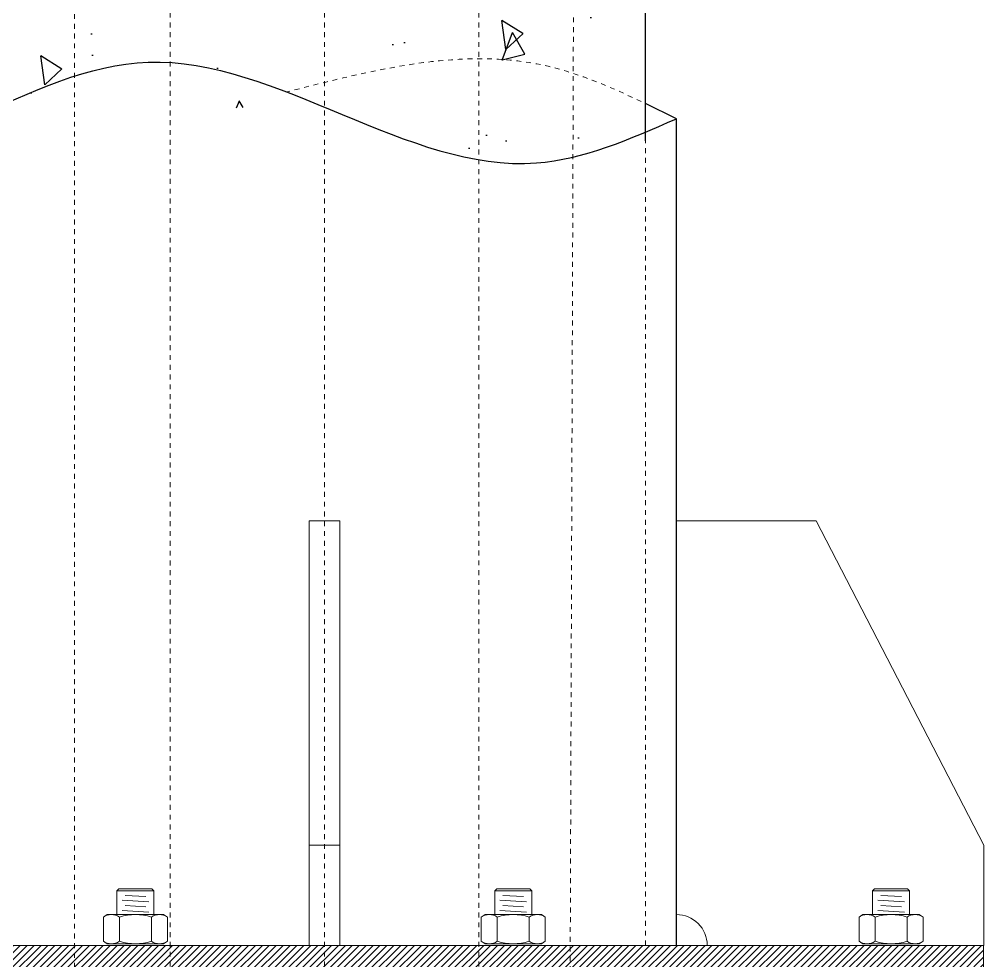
# Model space of a CAD drawing. Header units: millimetres. Extents: x -6949 to 305728, y -55091 to 76684.
# Drawn here: x 16731 to 17357, y -54577 to -53966 of the extents above; entities that cross this region are included whole.
import ezdxf

# ---------------------------------------------------------------- set-up
doc = ezdxf.new("R2010")
doc.units = ezdxf.units.MM
doc.linetypes.add('Tratto', pattern=[6.35, 3.175, -3.175])
for name, color, linetype, lineweight in [('armatura', 1, 'Continuous', 15), ('bulloni', 5, 'Continuous', 18), ('piastra', 30, 'Continuous', 18), ('S-FSTN', 7, 'Continuous', 18), ('tratteggio', 7, 'Tratto', 15)]:
    doc.layers.add(name, color=color, linetype=linetype, lineweight=lineweight)

msp = doc.modelspace()

# ---------------------------------------------------------------- hatches: boundary and pattern name
h = msp.add_hatch()
h.set_pattern_fill('AR-CONC', color=256, angle=48)
h.set_pattern_definition([(98, (-600, -541.28), (133.7504, 124.72426), [19.05, -209.55]), (43, (-600, -541.28), (-165.56536, 101.651), [15.24, -167.6406]), (148.45144, (-588.85, -530.89), (-31.81497, 226.3753), [16.19, -178.09024]), (94.1842, (-637.75, -507.3), (212.6308, 173.3192), [28.575, -314.325]), (144.63556, (-620.03, -492.85), (-25.0191, 341.986), [24.285, -267.1356]), (39.18415, (-637.75, -507.3), (-25.0191, 341.986), [22.86, -251.4597]), (69, (-611.32, -496.91), (177.4477, 44.24268), [19.05, -209.55]), (14, (-611.32, -496.91), (-95.5247, 169.17366), [15.24, -167.64]), (119.45145, (-596.53, -493.22), (81.923, 213.41634), [16.19, -178.08994]), (85.5, (-600, -541.28), (-60.76996, 58.873644), [0, -165.608, 0, -170.18, 0, -168.275]), (55.5, (-600, -541.28), (-29.7376, 116.69058), [0, -97.028, 0, -161.798, 0, -64.135]), (15.5, (-637.9, -583.374), (94.9851, 96.93017), [0, -63.5, 0, -198.12, 0, -262.89]), (5.5, (-654.9, -602.25), (80.2222, 127.09508), [0, -82.55, 0, -131.572, 0, -186.69])])
edge = h.paths.add_edge_path()
edge.add_spline(control_points=[(17137.6084, -54011.8868), (17151.2068, -54017.552), (17176.3277, -54037.0908), (16979.2673, -54092.3621), (16863.5948, -53956.116), (16739.648, -54012.4197), (16700.6084, -54030.1537)], knot_values=[0, 0, 0, 0, 45.40762749, 140.61660822, 401.15801396, 520.95269186, 520.95269186, 520.95269186, 520.95269186], degree=3, periodic=0)
edge.add_spline(control_points=[(16898.9256, -54014.1675), (16938.2954, -54000.8022), (17000.0902, -53979.824), (17113.5706, -54001.8725), (17137.6084, -54011.8868)], knot_values=[520.95269186, 520.95269186, 520.95269186, 520.95269186, 661.87019438, 742.13731706, 742.13731706, 742.13731706, 742.13731706], degree=3, periodic=0)
edge.add_line((17137.6084, -54011.8868), (17137.6084, -53781.2937))
edge.add_spline(control_points=[(17137.6084, -53781.2937), (17128.6422, -53806.2159), (17034.5522, -53887.1331), (16937.7362, -53800.6649), (16829.5499, -53718.9305), (16754.6879, -53779.098), (16720.6084, -53806.4882)], knot_values=[0, 0, 0, 0, 131.23954904, 220.73610394, 362.0852821, 480.2025657, 480.2025657, 480.2025657, 480.2025657], degree=3, periodic=0)
edge.add_line((16720.6084, -53806.4882), (16720.6084, -54021.1433))
h = msp.add_hatch()
h.set_pattern_fill('ANSI31', color=256)
h.set_pattern_definition([(45, (-600, -541.2806), (-2.24506403, 2.24506403), [])])
h.paths.add_polyline_path([(16758.6084, -54566.7173), (16501.1084, -54566.7173), (16501.1084, -54586.7173), (16758.6084, -54586.7173)])
h.paths.add_polyline_path([(16791.171, -54566.7173), (16758.6084, -54566.7173), (16758.6084, -54586.7173), (16791.171, -54586.7173)])
h.paths.add_polyline_path([(16876.421, -54568.8982), (16876.421, -54566.7173), (16791.171, -54566.7173), (16791.171, -54586.7173), (16876.421, -54586.7173)])
h.paths.add_polyline_path([(16981.7958, -54566.7173), (16876.421, -54566.7173), (16876.421, -54586.7173), (16981.7958, -54586.7173)])
h.paths.add_polyline_path([(17067.0458, -54566.7173), (16981.7958, -54566.7173), (16981.7958, -54586.7173), (17067.0458, -54586.7173)])
h.paths.add_polyline_path([(17103.8985, -54566.7173), (17067.0458, -54566.7173), (17067.0458, -54586.7173), (17103.8302, -54586.7173)])
h.paths.add_polyline_path([(17357.1084, -54566.7173), (17103.8985, -54566.7173), (17103.8302, -54586.7173), (17357.1084, -54586.7173)])

# ---------------------------------------------------------------- linework, layer by layer
for points in [[(17137.6084, -54044.534), (17137.6084, -53781.2937)], [(17157.6084, -54030.1537), (17137.6084, -54020.2748)], [(17157.6084, -54566.7173), (17157.6084, -54030.1537)]]:
    msp.add_lwpolyline(points)
msp.add_spline([(16700.6084, -54030.1537), (16814.6088, -53993.3477), (17066.8023, -54058.7716), (17157.6084, -54030.1537)], degree=3)
at = {"layer": 'armatura', "linetype": 'Tratto'}
for points in [[(16828.8911, -54586.7173), (16828.8748, -53749.2167)], [(16766.9533, -53771.6445), (16766.9533, -54586.7173)], [(16929.1084, -53796.1307), (16929.1084, -54586.7173)], [(17091.2303, -53830.9373), (17088.6482, -54586.7173)], [(17029.3258, -54586.7112), (17029.3258, -53855.1939)]]:
    msp.add_lwpolyline(points, dxfattribs=at)
at = {"layer": 'bulloni'}
for p, q in [((16795.7418, -54530.0429), (16794.4084, -54531.3762)), ((16794.4084, -54531.3762), (16794.4084, -54546.7173)), ((16818.4084, -54531.3762), (16794.4084, -54531.3762)), ((16817.0751, -54530.0429), (16795.7418, -54530.0429)), ((16799.7418, -54534.2632), (16813.0751, -54535.009)), ((16818.4084, -54531.3762), (16817.0751, -54530.0429)), ((16818.4084, -54531.3762), (16818.4084, -54546.7173)), ((17041.0418, -54530.0429), (17039.7084, -54531.3762)), ((17039.7084, -54531.3762), (17039.7084, -54546.7173)), ((17063.7084, -54531.3762), (17039.7084, -54531.3762)), ((17062.3751, -54530.0429), (17041.0418, -54530.0429)), ((17045.0418, -54534.2632), (17058.3751, -54535.009)), ((17063.7084, -54531.3762), (17062.3751, -54530.0429)), ((17063.7084, -54531.3762), (17063.7084, -54546.7173)), ((17286.3418, -54530.0429), (17285.0084, -54531.3762)), ((17285.0084, -54531.3762), (17285.0084, -54546.7173)), ((17309.0084, -54531.3762), (17285.0084, -54531.3762)), ((17307.6751, -54530.0429), (17286.3418, -54530.0429)), ((17290.3418, -54534.2632), (17303.6751, -54535.009)), ((17309.0084, -54531.3762), (17307.6751, -54530.0429)), ((17309.0084, -54531.3762), (17309.0084, -54546.7173)), ((16797.7418, -54537.4847), (16815.0751, -54538.4541)), ((16799.7418, -54540.9299), (16813.0751, -54541.6756)), ((17043.0418, -54537.4847), (17060.3751, -54538.4541)), ((17045.0418, -54540.9299), (17058.3751, -54541.6756)), ((17288.3418, -54537.4847), (17305.6751, -54538.4541)), ((17290.3418, -54540.9299), (17303.6751, -54541.6756)), ((16788.1418, -54546.7173), (16785.6238, -54548.3925)), ((16785.6238, -54564.0421), (16785.6238, -54548.3925)), ((16824.6751, -54546.7173), (16788.1418, -54546.7173)), ((16796.0161, -54548.3925), (16796.0161, -54564.0421)), ((16797.7418, -54544.1514), (16815.0751, -54545.1208)), ((16816.8007, -54564.0421), (16816.8007, -54548.3925)), ((16824.6751, -54546.7173), (16827.1931, -54548.3925)), ((16827.1931, -54564.0421), (16827.1931, -54548.3925)), ((17033.4418, -54546.7173), (17030.9238, -54548.3925)), ((17030.9238, -54564.0421), (17030.9238, -54548.3925)), ((17069.9751, -54546.7173), (17033.4418, -54546.7173)), ((17041.3161, -54548.3925), (17041.3161, -54564.0421)), ((17043.0418, -54544.1514), (17060.3751, -54545.1208)), ((17062.1007, -54564.0421), (17062.1007, -54548.3925)), ((17069.9751, -54546.7173), (17072.4931, -54548.3925)), ((17072.4931, -54564.0421), (17072.4931, -54548.3925)), ((17278.7418, -54546.7173), (17276.2238, -54548.3925)), ((17276.2238, -54564.0421), (17276.2238, -54548.3925)), ((17315.2751, -54546.7173), (17278.7418, -54546.7173)), ((17286.6161, -54548.3925), (17286.6161, -54564.0421)), ((17288.3418, -54544.1514), (17305.6751, -54545.1208)), ((17307.4007, -54564.0421), (17307.4007, -54548.3925)), ((17315.2751, -54546.7173), (17317.7931, -54548.3925)), ((17317.7931, -54564.0421), (17317.7931, -54548.3925)), ((16788.1418, -54565.7173), (16785.6238, -54564.0421)), ((16824.6751, -54565.7173), (16788.1418, -54565.7173)), ((16818.4084, -54566.7173), (16794.4084, -54566.7173)), ((16824.6751, -54565.7173), (16827.1931, -54564.0421)), ((17033.4418, -54565.7173), (17030.9238, -54564.0421)), ((17069.9751, -54565.7173), (17033.4418, -54565.7173)), ((17063.7084, -54566.7173), (17039.7084, -54566.7173)), ((17069.9751, -54565.7173), (17072.4931, -54564.0421)), ((17278.7418, -54565.7173), (17276.2238, -54564.0421)), ((17315.2751, -54565.7173), (17278.7418, -54565.7173)), ((17309.0084, -54566.7173), (17285.0084, -54566.7173)), ((17315.2751, -54565.7173), (17317.7931, -54564.0421))]:
    msp.add_line(p, q, dxfattribs=at)
for centre, radius, start, end in [((16790.82, -54555.6137), 8.8963, 54.2621471, 125.7378529), ((16806.4084, -54579.7899), 33.0726, 71.6858188, 108.3141812), ((16821.9969, -54555.6137), 8.8963, 54.2621471, 125.7378529), ((17036.12, -54555.6137), 8.8963, 54.2621471, 125.7378529), ((17051.7084, -54579.7899), 33.0726, 71.6858188, 108.3141812), ((17067.2969, -54555.6137), 8.8963, 54.2621471, 125.7378529), ((17281.42, -54555.6137), 8.8963, 54.2621471, 125.7378529), ((17297.0084, -54579.7899), 33.0726, 71.6858188, 108.3141812), ((17312.5969, -54555.6137), 8.8963, 54.2621471, 125.7378529), ((16790.82, -54556.821), 8.8963, 234.2621471, 305.7378529), ((16806.4084, -54532.6448), 33.0726, 251.6858188, 288.3141812), ((16821.9969, -54556.821), 8.8963, 234.2621471, 305.7378529), ((17036.12, -54556.821), 8.8963, 234.2621471, 305.7378529), ((17051.7084, -54532.6448), 33.0726, 251.6858188, 288.3141812), ((17067.2969, -54556.821), 8.8963, 234.2621471, 305.7378529), ((17281.42, -54556.821), 8.8963, 234.2621471, 305.7378529), ((17297.0084, -54532.6448), 33.0726, 251.6858188, 288.3141812), ((17312.5969, -54556.821), 8.8963, 234.2621471, 305.7378529)]:
    msp.add_arc(centre, radius, start, end, dxfattribs=at)
at = {"layer": 'piastra'}
for points in [[(16919.1084, -54291.2078), (16939.1084, -54291.2078), (16939.1084, -54566.7173), (16919.1084, -54566.7173)], [(17357.1084, -54586.7173), (16501.1084, -54586.7173), (16501.1084, -54566.7173), (17357.1084, -54566.7173)]]:
    msp.add_lwpolyline(points, close=True, dxfattribs=at)
for points in [[(17357.1397, -54566.7193), (17357.1397, -54501.7658), (17248.352, -54291.2088), (17157.6084, -54291.2088)], [(16919.1084, -54501.7648), (16939.1084, -54501.7648)]]:
    msp.add_lwpolyline(points, dxfattribs=at)
msp.add_arc((17157.6717, -54566.6541), 19.9368, 359.8181882, 90.1818118, dxfattribs=at)
at = {"layer": 'S-FSTN'}
msp.add_lwpolyline([(17357.1397, -54566.7183), (17357.1397, -54501.7648), (17248.352, -54291.2078), (17157.6084, -54291.2078)], dxfattribs=at)
msp.add_lwpolyline([(17357.1397, -54566.7183), (17357.1397, -54501.7648), (17248.352, -54291.2078), (17157.6084, -54291.2078)], dxfattribs=at)
at = {"layer": 'tratteggio'}
msp.add_lwpolyline([(17137.6084, -54566.7173), (17137.6084, -54044.534)], dxfattribs=at)
msp.add_spline([(17157.6084, -54030.1537), (17069.5281, -53994.9779), (16904.5055, -54012.6955)], degree=3, dxfattribs=at)

doc.saveas('drawing.dxf')
